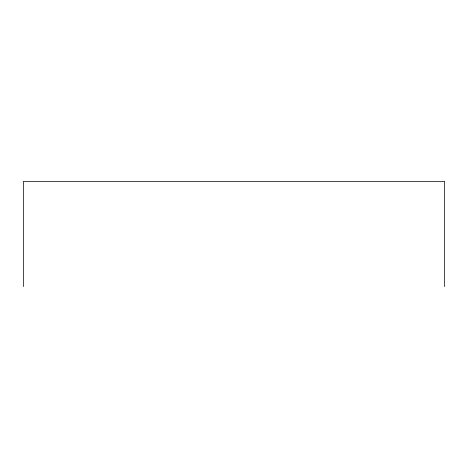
<?xml version="1.0" encoding="UTF-8"?>
<svg xmlns="http://www.w3.org/2000/svg" width="468" height="468" viewBox="0 0 468 468"><rect width="100%" height="100%" fill="white"/><g stroke="black" fill="none" stroke-linecap="round" stroke-linejoin="round"><path stroke-width="0.7" d="M444.6 286.591L444.6 181.409L23.4 181.409L23.4 286.591"/></g></svg>
